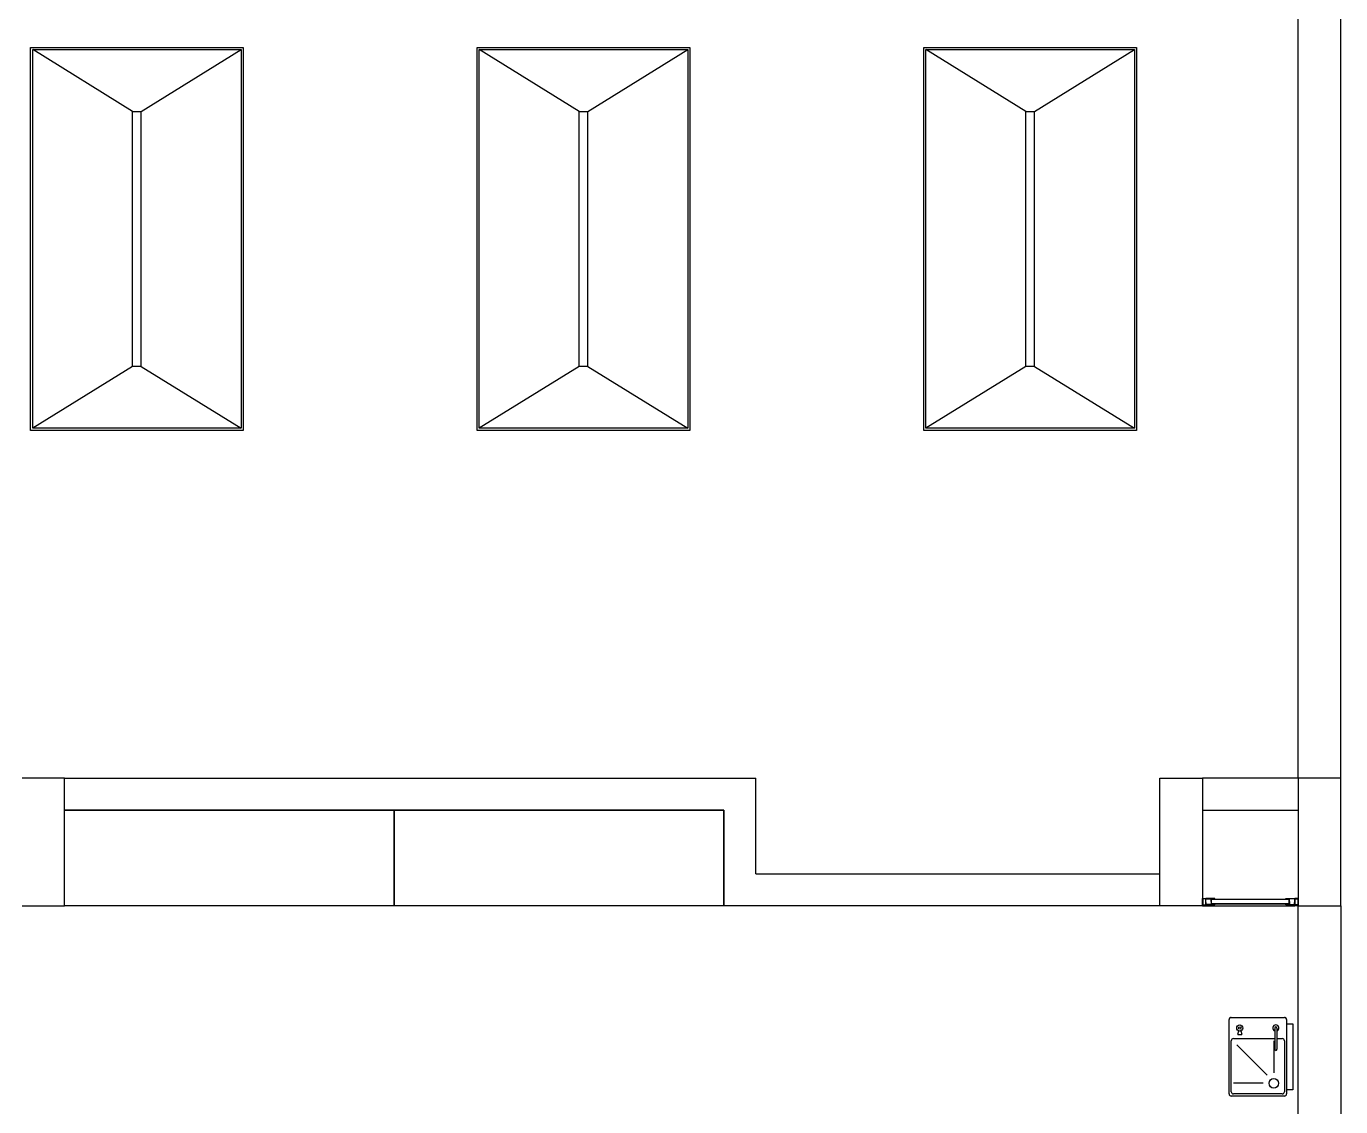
# Model space of a CAD drawing. Header units: millimetres. Extents: x 2128 to 2646, y 1972 to 2207.
# Drawn here: x 2488.88 to 2495.06, y 2103.7 to 2108.77 of the extents above; entities that cross this region are included whole.
import ezdxf

# ---------------------------------------------------------------- set-up
doc = ezdxf.new("R2010")
doc.units = ezdxf.units.MM
for name, color, linetype in [('AR-ALV', 2, 'Continuous'), ('AR-BANCADAS', 1, 'Continuous'), ('AR-BANCOS', 1, 'Continuous'), ('AR-ESQ', 1, 'Continuous'), ('AR-ESTC', 3, 'Continuous'), ('AR-WC', 7, 'Continuous'), ('BAN- VISTA', 2, 'Continuous'), ('BAN-TEXTO', 2, 'Continuous'), ('BC- VISTA', 1, 'Continuous'), ('COZ1', 1, 'Continuous'), ('coz2', 1, 'Continuous'), ('DT-ESQ-BAGUETE-C', 1, 'Continuous'), ('DT-ESQ-PERFIL CADEIRA-C', 2, 'Continuous'), ('DT-ESQ-PERFIL CADEIRA-V', 2, 'Continuous'), ('DT-ESQ-VENEZIANA-C', 1, 'Continuous'), ('DT-ESQ-VENEZIANA-V', 1, 'Continuous')]:
    doc.layers.add(name, color=color, linetype=linetype)
doc.styles.add('S12', font='simplex.shx', dxfattribs={"width": 1.1, "height": 0.12})

# ---------------------------------------------------------------- blocks, each defined once
blk = doc.blocks.new('BBDR-01P')
at = {"layer": 'COZ1'}
for p, q in [((-0.155, 0), (0.155, 0)), ((-0.155, -0.03), (-0.155, 0)), ((0.155, 0), (0.155, -0.03)), ((-0.185, -0.29), (-0.185, -0.04)), ((-0.175, -0.03), (-0.155, -0.03)), ((0.155, -0.03), (0.175, -0.03)), ((0.185, -0.04), (0.185, -0.29)), ((0.175, -0.3), (-0.175, -0.3))]:
    blk.add_line(p, q, dxfattribs=at)
for centre, start, end in [((-0.175, -0.04), 90, 180), ((0.175, -0.04), 0, 90), ((-0.175, -0.29), 180, 270), ((0.175, -0.29), 270, 0)]:
    blk.add_arc(centre, 0.01, start, end, dxfattribs=at)
at = {"layer": 'coz2'}
for p, q in [((-0.155, -0.03), (0.155, -0.03)), ((-0.085, -0.075), (-0.085, -0.05)), ((-0.075, -0.04), (0.165, -0.04)), ((0.175, -0.05), (0.175, -0.28)), ((-0.135, -0.075), (-0.035, -0.075)), ((-0.135, -0.085), (-0.035, -0.085)), ((-0.085, -0.28), (-0.085, -0.085)), ((-0.075, -0.09), (0.075, -0.09)), ((-0.0554, -0.263), (0.086, -0.1216)), ((0.125, -0.14), (0.125, -0.28)), ((-0.1216, -0.2455), (-0.1063, -0.2404)), ((-0.105, -0.2586), (-0.105, -0.2414)), ((-0.1063, -0.2596), (-0.1216, -0.2545)), ((0.165, -0.29), (-0.075, -0.29))]:
    blk.add_line(p, q, dxfattribs=at)
for centre, radius in [((0.125, -0.09), 0.0223), ((-0.135, -0.25), 0.0142), ((-0.135, -0.25), 0.00596)]:
    blk.add_circle(centre, radius, dxfattribs=at)
for centre, radius, start, end in [((-0.075, -0.05), 0.01, 90, 180), ((0.165, -0.05), 0.01, 0, 90), ((-0.135, -0.08), 0.0147, 19.9134, 340.0866), ((-0.135, -0.08), 0.00499, 90, 270), ((-0.035, -0.08), 0.005, 270, 90), ((-0.106, -0.2414), 0.001, 0, 108.43495), ((-0.106, -0.2586), 0.001, 251.56505, 360), ((-0.075, -0.28), 0.01, 180, 270), ((0.165, -0.28), 0.01, 270, 0)]:
    blk.add_arc(centre, radius, start, end, dxfattribs=at)
blk = doc.blocks.new('BAN4')
at = {"layer": 'BAN- VISTA'}
blk.add_lwpolyline([(1.55, -0.45), (0, -0.45), (0, 0), (1.55, 0)], close=True, dxfattribs=at)
at = {"layer": 'BAN-TEXTO', "style": 'S12'}
for tag, p, flags in [('BANCO', (0.0294, -0.1465), 2), ('TAMANHO', (0.0294, -0.3465), 3), ('ACABAMENTO', (0.0294, -0.5465), 3), ('PÉS', (0.0294, -0.7465), 3)]:
    blk.add_attdef(tag, p, '', height=0.12, dxfattribs=dict(at, flags=flags))
blk = doc.blocks.new('BCI1')
at = {"layer": 'BC- VISTA'}
for p, q in [((0.48, -0.3), (0.01, -0.01)), ((0.52, -0.3), (0.99, -0.01)), ((0.48, -1.5), (0.48, -0.3)), ((0.52, -1.5), (0.52, -0.3)), ((0.48, -1.5), (0.01, -1.79)), ((0.52, -1.5), (0.99, -1.79))]:
    blk.add_line(p, q, dxfattribs=at)
for points in [[(1, 0), (1, -1.8), (0, -1.8), (0, 0)], [(0.99, -0.01), (0.99, -1.79), (0.01, -1.79), (0.01, -0.01)]]:
    blk.add_lwpolyline(points, close=True, dxfattribs=at)
for points in [[(0.48, -0.3), (0.52, -0.3)], [(0.52, -1.5), (0.48, -1.5)]]:
    blk.add_lwpolyline(points, dxfattribs=at)
blk = doc.blocks.new('EF01-P')
at = {"layer": 'DT-ESQ-BAGUETE-C', "ltscale": 0.1}
for points in [[(0.0015, 0.035), (0.015, 0.035), (0.015, 0.0335), (0.0015, 0.0335), (0.0015, 0.005), (0.015, 0.005), (0.015, 0.0035), (0.0015, 0.0035, -0.414214), (0, 0.005), (0, 0.0335, -0.414214)], [(0.4485, 0.035), (0.435, 0.035), (0.435, 0.0335), (0.4485, 0.0335), (0.4485, 0.005), (0.435, 0.005), (0.435, 0.0035), (0.4485, 0.0035, 0.414214), (0.45, 0.005), (0.45, 0.0335, 0.414214)]]:
    blk.add_lwpolyline(points, format="xyb", close=True, dxfattribs=at)
at = {"layer": 'DT-ESQ-PERFIL CADEIRA-C', "ltscale": 0.1}
for points in [[(0.01, 0.0015), (0.01, 0.003), (0.0015, 0.003, 1), (0.0015, 0), (0.015, 0, 0.414214), (0.0165, 0.0015), (0.0165, 0.0335), (0.043, 0.0335)], [(0.043, 0.0065), (0.018, 0.0065), (0.018, 0.0165), (0.0165, 0.0165), (0.0165, 0.0065, 0.414214), (0.018, 0.005), (0.043, 0.005), (0.0565, 0.005, 1), (0.0565, 0.008), (0.043, 0.008), (0.043, 0.02), (0.043, 0.032), (0.0565, 0.032, 1), (0.0565, 0.035), (0.043, 0.035), (0.0165, 0.035, 0.414214), (0.015, 0.0335), (0.015, 0.0015), (0.0015, 0.0015)], [(0.0415, 0.02), (0.0415, 0.032, -0.414214), (0.043, 0.0335), (0.0565, 0.0335)], [(0.0415, 0.02), (0.0415, 0.008, 0.414214), (0.043, 0.0065), (0.0565, 0.0065)], [(0.407, 0.0065), (0.432, 0.0065), (0.432, 0.0165), (0.4335, 0.0165), (0.4335, 0.0065, -0.414214), (0.432, 0.005), (0.407, 0.005), (0.3935, 0.005, -1), (0.3935, 0.008), (0.407, 0.008), (0.407, 0.02), (0.407, 0.032), (0.3935, 0.032, -1), (0.3935, 0.035), (0.407, 0.035), (0.4335, 0.035, -0.414214), (0.435, 0.0335), (0.435, 0.0015), (0.4485, 0.0015)], [(0.4085, 0.02), (0.4085, 0.032, 0.414214), (0.407, 0.0335), (0.3935, 0.0335)], [(0.4085, 0.02), (0.4085, 0.008, -0.414214), (0.407, 0.0065), (0.3935, 0.0065)], [(0.44, 0.0015), (0.44, 0.003), (0.4485, 0.003, -1), (0.4485, 0), (0.435, 0, -0.414214), (0.4335, 0.0015), (0.4335, 0.0335), (0.407, 0.0335)]]:
    blk.add_lwpolyline(points, format="xyb", dxfattribs=at)
at = {"layer": 'DT-ESQ-PERFIL CADEIRA-V', "ltscale": 0.1}
blk.add_line((0.015, 0), (0.435, 0), dxfattribs=at)
at = {"layer": 'DT-ESQ-VENEZIANA-C', "ltscale": 0.1}
for p, q in [((0.043, 0.0105), (0.407, 0.0105)), ((0.043, 0.009), (0.407, 0.009))]:
    blk.add_line(p, q, dxfattribs=at)
at = {"layer": 'DT-ESQ-VENEZIANA-V', "ltscale": 0.1}
blk.add_line((0.043, 0.031), (0.407, 0.031), dxfattribs=at)

msp = doc.modelspace()

# ---------------------------------------------------------------- linework, layer by layer
at = {"layer": 'AR-ALV'}
for p, q in [((2494.8615, 2105.2401), (2494.8615, 2112.9651)), ((2495.0615, 2105.2401), (2495.0615, 2112.9651)), ((2489.0615, 2105.2401), (2492.3115, 2105.2401)), ((2492.3115, 2104.7901), (2492.3115, 2105.2401)), ((2494.8615, 2105.2401), (2494.4115, 2105.2401)), ((2492.1615, 2105.0901), (2489.0615, 2105.0901)), ((2492.1615, 2104.6401), (2492.1615, 2105.0901)), ((2494.4115, 2105.0901), (2494.8615, 2105.0901)), ((2492.3115, 2104.7901), (2494.2115, 2104.7901)), ((2494.2115, 2104.6401), (2492.1615, 2104.6401)), ((2494.8615, 2102.2401), (2494.8615, 2104.6401)), ((2495.0615, 2104.6401), (2495.0615, 2102.2401))]:
    msp.add_line(p, q, dxfattribs=at)
at = {"layer": 'AR-ESTC'}
for p, q in [((2489.0615, 2105.2401), (2488.8615, 2105.2401)), ((2489.0615, 2104.6401), (2489.0615, 2105.2401)), ((2494.2115, 2104.6401), (2494.2115, 2105.2401)), ((2494.2115, 2105.2401), (2494.4115, 2105.2401)), ((2494.4115, 2105.2401), (2494.4115, 2104.6401)), ((2495.0615, 2105.2401), (2494.8615, 2105.2401)), ((2494.8615, 2105.2401), (2494.8615, 2104.6401)), ((2495.0615, 2104.6401), (2495.0615, 2105.2401)), ((2488.8615, 2104.6401), (2489.0615, 2104.6401)), ((2494.4115, 2104.6401), (2494.2115, 2104.6401)), ((2494.8615, 2104.6401), (2495.0615, 2104.6401))]:
    msp.add_line(p, q, dxfattribs=at)

# ---------------------------------------------------------------- block references
at = {"layer": 'AR-BANCADAS'}
for p in [(2488.9015, 2108.6751), (2491.0015, 2108.6751), (2493.1015, 2108.6751)]:
    msp.add_blockref('BCI1', p, dxfattribs=at)
at = {"layer": 'AR-BANCOS'}
for p in [(2489.0615, 2105.0901), (2490.6115, 2105.0901)]:
    msp.add_blockref('BAN4', p, dxfattribs=at)
at = {"layer": 'AR-ESQ'}
msp.add_blockref('EF01-P', (2494.4115, 2104.6401), dxfattribs=at)
at = {"layer": 'AR-WC', "rotation": 270}
msp.add_blockref('BBDR-01P', (2494.8368, 2103.931), dxfattribs=at)

doc.saveas('drawing.dxf')
